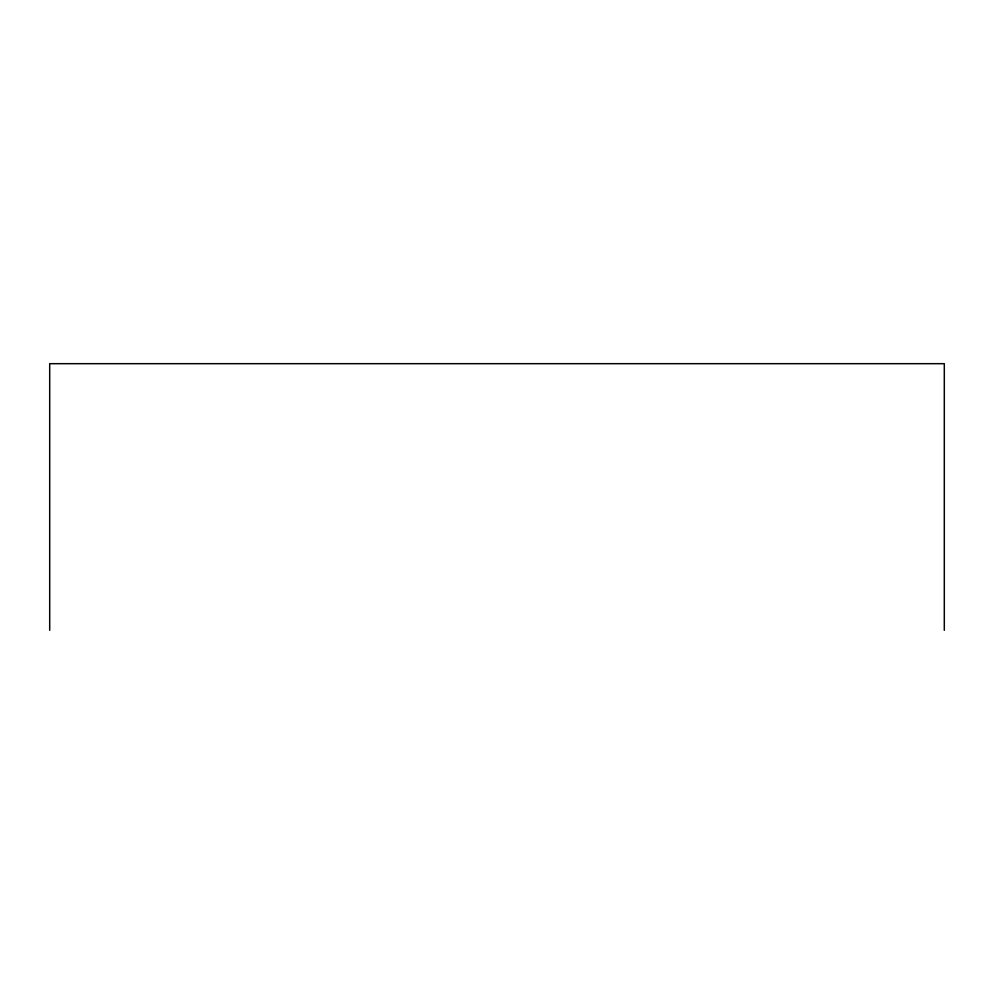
<?xml version="1.0" encoding="UTF-8"?>
<svg xmlns="http://www.w3.org/2000/svg" width="994" height="994" viewBox="0 0 994 994"><rect width="100%" height="100%" fill="white"/><g stroke="black" fill="none" stroke-linecap="round" stroke-linejoin="round"><path stroke-width="1.49" d="M944.3 630.32L944.3 363.68L49.7 363.68L49.7 630.32"/></g></svg>
